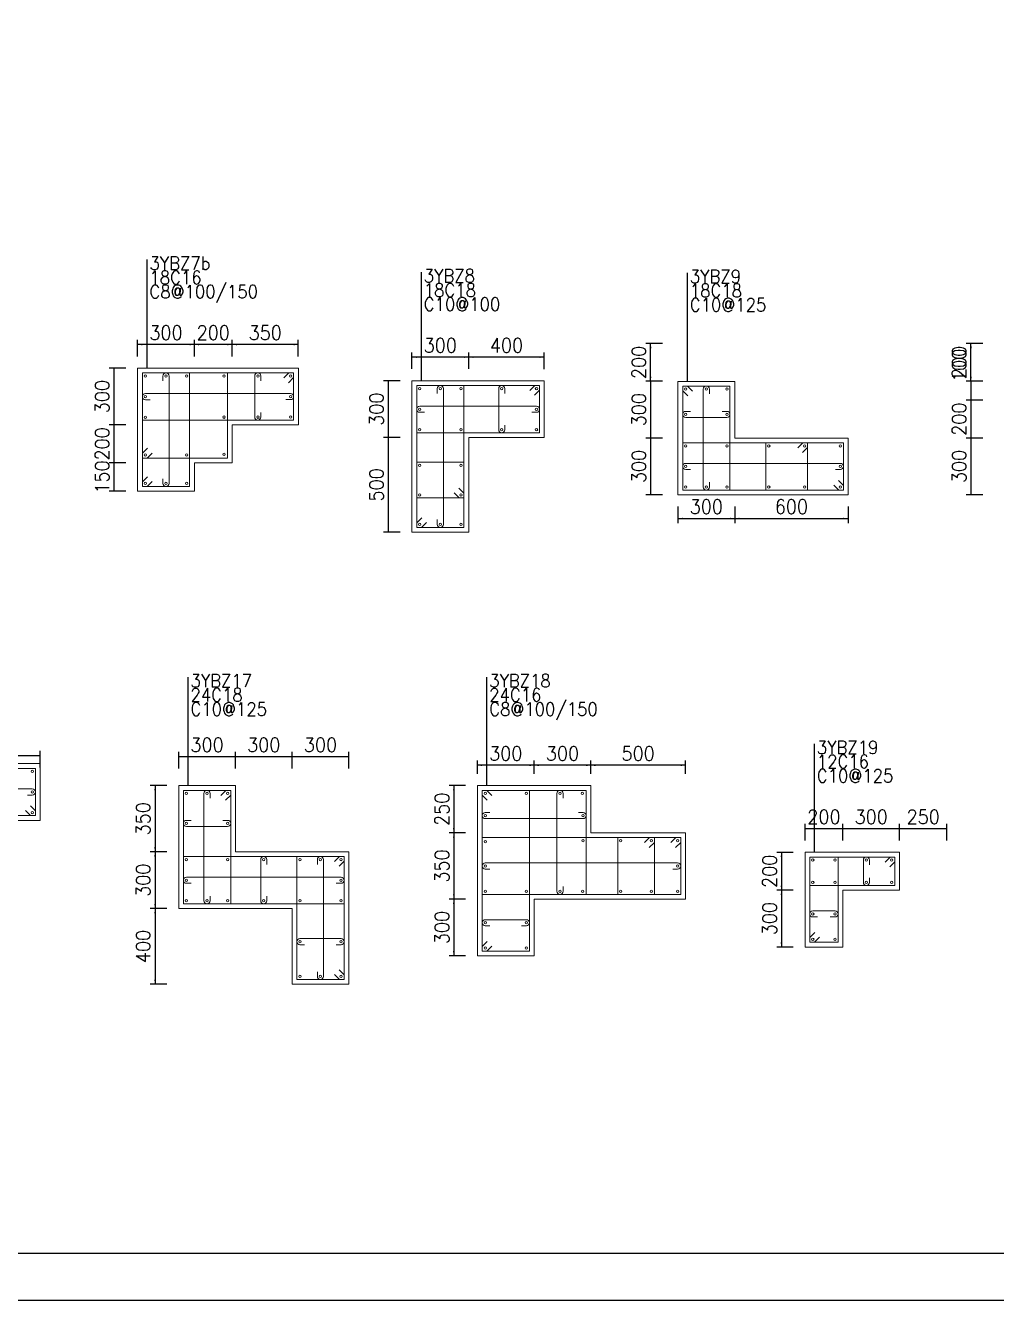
# Model space of a CAD drawing. Extents: x 292423 to 377252, y 106557 to 361882.
# Drawn here: x 335798 to 356341, y 237174 to 264133 of the extents above; entities that cross this region are included whole.
import ezdxf
from ezdxf.enums import TextEntityAlignment as Align

# ---------------------------------------------------------------- set-up
doc = ezdxf.new("R2010")
doc.units = 0
doc.header["$LTSCALE"] = 1000
for name, color, linetype in [('1508', 2, 'Continuous'), ('tk', 7, 'Continuous'), ('Y阴影', 254, 'Continuous')]:
    doc.layers.add(name, color=color, linetype=linetype)
for name, color, linetype, lineweight in [('REIN', 6, 'Continuous', 18), ('Z-柱大样外框', 7, 'ByLayer', 18), ('Z-详图标注', 3, 'Continuous', 18)]:
    doc.layers.add(name, color=color, linetype=linetype, lineweight=lineweight)
doc.styles.get("Standard").update_dxf_attribs({"font": 'standard'})
doc.dimstyles.get("Standard").update_dxf_attribs({"dimtxt": 300, "dimasz": 100, "dimexe": 100, "dimexo": 250, "dimgap": 100, "dimtad": 0, "dimtoh": 1, "dimdec": 0, "dimlfac": 0.25, "dimdsep": 46, "dimcen": 0.09, "dimclrt": 7, "dimadec": 0, "dimazin": 0, "dimtfac": 1, "dimtdec": 4, "dimtofl": 0, "dimtmove": 0, "dimatfit": 3, "dimfxl": 1, "dimtolj": 1, "dimtzin": 0, "dimarcsym": 0})

# ---------------------------------------------------------------- blocks, each defined once
blk = doc.blocks.new('*D84')
at = {"layer": 'Z-详图标注', "color": 0, "linetype": 'ByBlock', "lineweight": -2}
for p, q in [((345174, 256870), (345174, 257220)), ((346774, 256869), (346774, 257219)), ((346774, 257119), (345174, 257120))]:
    blk.add_line(p, q, dxfattribs=at)
for points in [[(345174, 257120), (345274, 257136), (345274, 257103)], [(346774, 257119), (346674, 257103), (346674, 257136)]]:
    blk.add_solid(points, dxfattribs=at)
at = {"layer": 'Z-详图标注', "color": 7, "linetype": 'Continuous', "lineweight": -2, "insert": (345974, 257369), "char_height": 300, "width": 576.67, "attachment_point": 5, "rotation": 359.9846}
blk.add_mtext('400', dxfattribs=at)
blk = doc.blocks.new('*D583')
at = {"layer": 'Z-详图标注', "color": 0, "linetype": 'ByBlock', "lineweight": -2}
for p, q in [((343974, 256870), (343974, 257220)), ((345174, 256870), (345174, 257220)), ((345174, 257120), (343974, 257120))]:
    blk.add_line(p, q, dxfattribs=at)
for points in [[(343974, 257120), (344074, 257137), (344074, 257103)], [(345174, 257120), (345074, 257103), (345074, 257136)]]:
    blk.add_solid(points, dxfattribs=at)
at = {"layer": 'Z-详图标注', "color": 7, "linetype": 'Continuous', "lineweight": -2, "insert": (344574, 257370), "char_height": 300, "width": 566.67, "attachment_point": 5, "rotation": 359.9846}
blk.add_mtext('300', dxfattribs=at)
blk = doc.blocks.new('*D191')
at = {"layer": 'Z-详图标注', "color": 0, "linetype": 'ByBlock', "lineweight": -2}
for p, q in [((343724, 256620), (343374, 256620)), ((343474, 256620), (343474, 255420)), ((343724, 255420), (343374, 255420))]:
    blk.add_line(p, q, dxfattribs=at)
for points in [[(343474, 256620), (343490, 256520), (343457, 256520)], [(343474, 255420), (343457, 255520), (343490, 255520)]]:
    blk.add_solid(points, dxfattribs=at)
at = {"layer": 'Z-详图标注', "color": 7, "linetype": 'Continuous', "lineweight": -2, "insert": (343224, 256020), "char_height": 300, "width": 566.67, "attachment_point": 5, "rotation": 90}
blk.add_mtext('300', dxfattribs=at)
blk = doc.blocks.new('*D683')
at = {"layer": 'Z-详图标注', "color": 0, "linetype": 'ByBlock', "lineweight": -2}
for p, q in [((343724, 255420), (343374, 255420)), ((343474, 255420), (343474, 253420)), ((343724, 253420), (343374, 253420))]:
    blk.add_line(p, q, dxfattribs=at)
for points in [[(343474, 255420), (343490, 255320), (343457, 255320)], [(343474, 253420), (343457, 253520), (343490, 253520)]]:
    blk.add_solid(points, dxfattribs=at)
at = {"layer": 'Z-详图标注', "color": 7, "linetype": 'Continuous', "lineweight": -2, "insert": (343224, 254420), "char_height": 300, "width": 566.67, "attachment_point": 5, "rotation": 90}
blk.add_mtext('500', dxfattribs=at)
blk = doc.blocks.new('*D736')
at = {"layer": 'Z-详图标注', "color": 0, "linetype": 'ByBlock', "lineweight": -2}
for p, q in [((349273, 256609), (348923, 256609)), ((349023, 256609), (349023, 255409)), ((349273, 255409), (348923, 255409))]:
    blk.add_line(p, q, dxfattribs=at)
for points in [[(349023, 256609), (349040, 256509), (349007, 256509)], [(349023, 255409), (349007, 255509), (349040, 255509)]]:
    blk.add_solid(points, dxfattribs=at)
at = {"layer": 'Z-详图标注', "color": 7, "linetype": 'Continuous', "lineweight": -2, "insert": (348773, 256009), "char_height": 300, "width": 566.67, "attachment_point": 5, "rotation": 90}
blk.add_mtext('300', dxfattribs=at)
blk = doc.blocks.new('*D350')
at = {"layer": 'Z-详图标注', "color": 0, "linetype": 'ByBlock', "lineweight": -2}
for p, q in [((349273, 255409), (348923, 255409)), ((349023, 255409), (349023, 254209)), ((349273, 254209), (348923, 254209))]:
    blk.add_line(p, q, dxfattribs=at)
for points in [[(349023, 255409), (349040, 255309), (349007, 255309)], [(349023, 254209), (349007, 254309), (349040, 254309)]]:
    blk.add_solid(points, dxfattribs=at)
at = {"layer": 'Z-详图标注', "color": 7, "linetype": 'Continuous', "lineweight": -2, "insert": (348773, 254809), "char_height": 300, "width": 566.67, "attachment_point": 5, "rotation": 90}
blk.add_mtext('300', dxfattribs=at)
blk = doc.blocks.new('*D833')
at = {"layer": 'Z-详图标注', "color": 0, "linetype": 'ByBlock', "lineweight": -2}
for p, q in [((349602, 253959), (349602, 253609)), ((350802, 253959), (350802, 253609)), ((349602, 253709), (350802, 253709))]:
    blk.add_line(p, q, dxfattribs=at)
for points in [[(349602, 253709), (349702, 253725), (349702, 253692)], [(350802, 253709), (350702, 253692), (350702, 253725)]]:
    blk.add_solid(points, dxfattribs=at)
at = {"layer": 'Z-详图标注', "color": 7, "linetype": 'Continuous', "lineweight": -2, "insert": (350202, 253959), "char_height": 300, "width": 566.67, "attachment_point": 5, "rotation": 0.0006}
blk.add_mtext('300', dxfattribs=at)
blk = doc.blocks.new('*D445')
at = {"layer": 'Z-详图标注', "color": 0, "linetype": 'ByBlock', "lineweight": -2}
for p, q in [((350802, 253959), (350802, 253609)), ((353202, 253959), (353202, 253609)), ((350802, 253709), (353202, 253709))]:
    blk.add_line(p, q, dxfattribs=at)
for points in [[(350802, 253709), (350902, 253725), (350902, 253692)], [(353202, 253709), (353102, 253692), (353102, 253725)]]:
    blk.add_solid(points, dxfattribs=at)
at = {"layer": 'Z-详图标注', "color": 7, "linetype": 'Continuous', "lineweight": -2, "insert": (352002, 253959), "char_height": 300, "width": 556.67, "attachment_point": 5, "rotation": 0.0006}
blk.add_mtext('600', dxfattribs=at)
blk = doc.blocks.new('*D510')
at = {"layer": 'Z-详图标注', "color": 0, "linetype": 'ByBlock', "lineweight": -2}
for p, q in [((349273, 257409), (348923, 257409)), ((349023, 256609), (349023, 257409)), ((349273, 256609), (348923, 256609))]:
    blk.add_line(p, q, dxfattribs=at)
for points in [[(349023, 257409), (349040, 257309), (349007, 257309)], [(349023, 256609), (349007, 256709), (349040, 256709)]]:
    blk.add_solid(points, dxfattribs=at)
at = {"layer": 'Z-详图标注', "color": 7, "linetype": 'Continuous', "lineweight": -2, "insert": (348773, 257009), "char_height": 300, "width": 566.67, "attachment_point": 5, "rotation": 90}
blk.add_mtext('200', dxfattribs=at)
blk = doc.blocks.new('*D449')
at = {"layer": 'Z-详图标注', "color": 0, "linetype": 'ByBlock', "lineweight": -2}
for p, q in [((334107, 248443), (334107, 248793)), ((336107, 248693), (334107, 248693)), ((336107, 248443), (336107, 248793))]:
    blk.add_line(p, q, dxfattribs=at)
for points in [[(334107, 248693), (334207, 248710), (334207, 248676)], [(336107, 248693), (336007, 248676), (336007, 248710)]]:
    blk.add_solid(points, dxfattribs=at)
at = {"layer": 'Z-详图标注', "color": 7, "linetype": 'Continuous', "lineweight": -2, "insert": (335107, 248943), "char_height": 300, "width": 566.67, "attachment_point": 5, "rotation": 0.0003}
blk.add_mtext('500', dxfattribs=at)
blk = doc.blocks.new('*D381')
at = {"layer": 'Z-详图标注', "color": 0, "linetype": 'ByBlock', "lineweight": -2}
for p, q in [((339039, 248423), (339039, 248773)), ((339039, 248673), (340239, 248673)), ((340239, 248423), (340239, 248773))]:
    blk.add_line(p, q, dxfattribs=at)
for points in [[(339039, 248673), (339139, 248689), (339139, 248656)], [(340239, 248673), (340139, 248656), (340139, 248689)]]:
    blk.add_solid(points, dxfattribs=at)
at = {"layer": 'Z-详图标注', "color": 7, "linetype": 'Continuous', "lineweight": -2, "insert": (339639, 248923), "char_height": 300, "width": 566.67, "attachment_point": 5}
blk.add_mtext('300', dxfattribs=at)
blk = doc.blocks.new('*D872')
at = {"layer": 'Z-详图标注', "color": 0, "linetype": 'ByBlock', "lineweight": -2}
for p, q in [((340239, 248423), (340239, 248773)), ((340239, 248673), (341439, 248673)), ((341439, 248423), (341439, 248773))]:
    blk.add_line(p, q, dxfattribs=at)
for points in [[(340239, 248673), (340339, 248689), (340339, 248656)], [(341439, 248673), (341339, 248656), (341339, 248689)]]:
    blk.add_solid(points, dxfattribs=at)
at = {"layer": 'Z-详图标注', "color": 7, "linetype": 'Continuous', "lineweight": -2, "insert": (340839, 248923), "char_height": 300, "width": 566.67, "attachment_point": 5}
blk.add_mtext('300', dxfattribs=at)
blk = doc.blocks.new('*D481')
at = {"layer": 'Z-详图标注', "color": 0, "linetype": 'ByBlock', "lineweight": -2}
for p, q in [((341439, 248423), (341439, 248773)), ((341439, 248673), (342639, 248673)), ((342639, 248423), (342639, 248773))]:
    blk.add_line(p, q, dxfattribs=at)
for points in [[(341439, 248673), (341539, 248689), (341539, 248656)], [(342639, 248673), (342539, 248656), (342539, 248689)]]:
    blk.add_solid(points, dxfattribs=at)
at = {"layer": 'Z-详图标注', "color": 7, "linetype": 'Continuous', "lineweight": -2, "insert": (342039, 248923), "char_height": 300, "width": 566.67, "attachment_point": 5}
blk.add_mtext('300', dxfattribs=at)
blk = doc.blocks.new('*D101')
at = {"layer": 'Z-详图标注', "color": 0, "linetype": 'ByBlock', "lineweight": -2}
for p, q in [((338789, 248060), (338439, 248060)), ((338539, 248060), (338539, 246660)), ((338789, 246660), (338439, 246660))]:
    blk.add_line(p, q, dxfattribs=at)
for points in [[(338539, 248060), (338555, 247960), (338522, 247960)], [(338539, 246660), (338522, 246760), (338555, 246760)]]:
    blk.add_solid(points, dxfattribs=at)
at = {"layer": 'Z-详图标注', "color": 7, "linetype": 'Continuous', "lineweight": -2, "insert": (338289, 247360), "char_height": 300, "width": 566.67, "attachment_point": 5, "rotation": 90}
blk.add_mtext('350', dxfattribs=at)
blk = doc.blocks.new('*D244')
at = {"layer": 'Z-详图标注', "color": 0, "linetype": 'ByBlock', "lineweight": -2}
for p, q in [((338789, 246660), (338439, 246660)), ((338539, 246660), (338539, 245460)), ((338789, 245460), (338439, 245460))]:
    blk.add_line(p, q, dxfattribs=at)
for points in [[(338539, 246660), (338555, 246560), (338522, 246560)], [(338539, 245460), (338522, 245560), (338555, 245560)]]:
    blk.add_solid(points, dxfattribs=at)
at = {"layer": 'Z-详图标注', "color": 7, "linetype": 'Continuous', "lineweight": -2, "insert": (338289, 246060), "char_height": 300, "width": 566.67, "attachment_point": 5, "rotation": 90}
blk.add_mtext('300', dxfattribs=at)
blk = doc.blocks.new('*D741')
at = {"layer": 'Z-详图标注', "color": 0, "linetype": 'ByBlock', "lineweight": -2}
for p, q in [((338789, 245460), (338439, 245460)), ((338539, 245460), (338539, 243860)), ((338789, 243860), (338439, 243860))]:
    blk.add_line(p, q, dxfattribs=at)
for points in [[(338539, 245460), (338555, 245360), (338522, 245360)], [(338539, 243860), (338522, 243960), (338555, 243960)]]:
    blk.add_solid(points, dxfattribs=at)
at = {"layer": 'Z-详图标注', "color": 7, "linetype": 'Continuous', "lineweight": -2, "insert": (338289, 244660), "char_height": 300, "width": 576.67, "attachment_point": 5, "rotation": 90}
blk.add_mtext('400', dxfattribs=at)
blk = doc.blocks.new('*D354')
at = {"layer": 'Z-详图标注', "color": 0, "linetype": 'ByBlock', "lineweight": -2}
for p, q in [((347759, 248311), (347759, 248590)), ((349759, 248311), (349759, 248590)), ((349759, 248490), (347759, 248490))]:
    blk.add_line(p, q, dxfattribs=at)
for points in [[(347759, 248490), (347859, 248507), (347859, 248474)], [(349759, 248490), (349659, 248474), (349659, 248507)]]:
    blk.add_solid(points, dxfattribs=at)
at = {"layer": 'Z-详图标注', "color": 7, "linetype": 'Continuous', "lineweight": -2, "insert": (348759, 248740), "char_height": 300, "width": 566.67, "attachment_point": 5, "rotation": 0.0004}
blk.add_mtext('500', dxfattribs=at)
blk = doc.blocks.new('*D838')
at = {"layer": 'Z-详图标注', "color": 0, "linetype": 'ByBlock', "lineweight": -2}
for p, q in [((345359, 248311), (345359, 248590)), ((346559, 248311), (346559, 248590)), ((346559, 248490), (345359, 248490))]:
    blk.add_line(p, q, dxfattribs=at)
for points in [[(345359, 248490), (345459, 248507), (345459, 248474)], [(346559, 248490), (346459, 248474), (346459, 248507)]]:
    blk.add_solid(points, dxfattribs=at)
at = {"layer": 'Z-详图标注', "color": 7, "linetype": 'Continuous', "lineweight": -2, "insert": (345959, 248740), "char_height": 300, "width": 566.67, "attachment_point": 5, "rotation": 0.0004}
blk.add_mtext('300', dxfattribs=at)
blk = doc.blocks.new('*D19')
at = {"layer": 'Z-详图标注', "color": 0, "linetype": 'ByBlock', "lineweight": -2}
for p, q in [((345109, 248061), (344759, 248061)), ((344859, 248061), (344859, 247061)), ((345109, 247061), (344759, 247061))]:
    blk.add_line(p, q, dxfattribs=at)
for points in [[(344859, 248061), (344876, 247961), (344842, 247961)], [(344859, 247061), (344842, 247161), (344876, 247161)]]:
    blk.add_solid(points, dxfattribs=at)
at = {"layer": 'Z-详图标注', "color": 7, "linetype": 'Continuous', "lineweight": -2, "insert": (344609, 247561), "char_height": 300, "width": 566.67, "attachment_point": 5, "rotation": 90}
blk.add_mtext('250', dxfattribs=at)
blk = doc.blocks.new('*D507')
at = {"layer": 'Z-详图标注', "color": 0, "linetype": 'ByBlock', "lineweight": -2}
for p, q in [((345109, 245661), (344759, 245661)), ((344859, 245661), (344859, 244461)), ((345109, 244461), (344759, 244461))]:
    blk.add_line(p, q, dxfattribs=at)
for points in [[(344859, 245661), (344876, 245561), (344842, 245561)], [(344859, 244461), (344842, 244561), (344876, 244561)]]:
    blk.add_solid(points, dxfattribs=at)
at = {"layer": 'Z-详图标注', "color": 7, "linetype": 'Continuous', "lineweight": -2, "insert": (344609, 245061), "char_height": 300, "width": 566.67, "attachment_point": 5, "rotation": 90}
blk.add_mtext('300', dxfattribs=at)
blk = doc.blocks.new('*D126')
at = {"layer": 'Z-详图标注', "color": 0, "linetype": 'ByBlock', "lineweight": -2}
for p, q in [((353090, 246900), (353090, 247250)), ((354290, 246900), (354290, 247250)), ((354290, 247150), (353090, 247150))]:
    blk.add_line(p, q, dxfattribs=at)
for points in [[(353090, 247150), (353190, 247167), (353190, 247134)], [(354290, 247150), (354190, 247134), (354190, 247167)]]:
    blk.add_solid(points, dxfattribs=at)
at = {"layer": 'Z-详图标注', "color": 7, "linetype": 'Continuous', "lineweight": -2, "insert": (353690, 247400), "char_height": 300, "width": 566.67, "attachment_point": 5, "rotation": 0.0013}
blk.add_mtext('300', dxfattribs=at)
blk = doc.blocks.new('*D606')
at = {"layer": 'Z-详图标注', "color": 0, "linetype": 'ByBlock', "lineweight": -2}
for p, q in [((352290, 246900), (352290, 247250)), ((353090, 246900), (353090, 247250)), ((353090, 247150), (352290, 247150))]:
    blk.add_line(p, q, dxfattribs=at)
for points in [[(352290, 247150), (352390, 247167), (352390, 247134)], [(353090, 247150), (352990, 247134), (352990, 247167)]]:
    blk.add_solid(points, dxfattribs=at)
at = {"layer": 'Z-详图标注', "color": 7, "linetype": 'Continuous', "lineweight": -2, "insert": (352690, 247400), "char_height": 300, "width": 566.67, "attachment_point": 5, "rotation": 0.0013}
blk.add_mtext('200', dxfattribs=at)
blk = doc.blocks.new('*D668')
at = {"layer": 'Z-详图标注', "color": 0, "linetype": 'ByBlock', "lineweight": -2}
for p, q in [((352040, 246650), (351690, 246650)), ((351790, 246650), (351790, 245848)), ((352040, 245848), (351690, 245848))]:
    blk.add_line(p, q, dxfattribs=at)
for points in [[(351790, 246650), (351807, 246550), (351773, 246550)], [(351790, 245848), (351773, 245948), (351807, 245948)]]:
    blk.add_solid(points, dxfattribs=at)
at = {"layer": 'Z-详图标注', "color": 7, "linetype": 'Continuous', "lineweight": -2, "insert": (351540, 246249), "char_height": 300, "width": 566.67, "attachment_point": 5, "rotation": 90}
blk.add_mtext('200', dxfattribs=at)
blk = doc.blocks.new('*D276')
at = {"layer": 'Z-详图标注', "color": 0, "linetype": 'ByBlock', "lineweight": -2}
for p, q in [((352040, 245848), (351690, 245848)), ((351790, 245848), (351790, 244648)), ((352040, 244648), (351690, 244648))]:
    blk.add_line(p, q, dxfattribs=at)
for points in [[(351790, 245848), (351807, 245748), (351773, 245748)], [(351790, 244648), (351773, 244748), (351807, 244748)]]:
    blk.add_solid(points, dxfattribs=at)
at = {"layer": 'Z-详图标注', "color": 7, "linetype": 'Continuous', "lineweight": -2, "insert": (351540, 245248), "char_height": 300, "width": 566.67, "attachment_point": 5, "rotation": 90}
blk.add_mtext('300', dxfattribs=at)
blk = doc.blocks.new('*D766')
at = {"layer": 'Z-详图标注', "color": 0, "linetype": 'ByBlock', "lineweight": -2}
for p, q in [((354290, 246900), (354290, 247250)), ((355290, 246900), (355290, 247250)), ((355290, 247150), (354290, 247150))]:
    blk.add_line(p, q, dxfattribs=at)
for points in [[(354290, 247150), (354390, 247167), (354390, 247134)], [(355290, 247150), (355190, 247134), (355190, 247167)]]:
    blk.add_solid(points, dxfattribs=at)
at = {"layer": 'Z-详图标注', "color": 7, "linetype": 'Continuous', "lineweight": -2, "insert": (354790, 247400), "char_height": 300, "width": 566.67, "attachment_point": 5, "rotation": 0.0013}
blk.add_mtext('250', dxfattribs=at)
blk = doc.blocks.new('*D379')
at = {"layer": 'Z-详图标注', "color": 0, "linetype": 'ByBlock', "lineweight": -2}
for p, q in [((340170, 257137), (340170, 257487)), ((341570, 257137), (341570, 257487)), ((341570, 257387), (340170, 257387))]:
    blk.add_line(p, q, dxfattribs=at)
for points in [[(340170, 257387), (340270, 257403), (340270, 257370)], [(341570, 257387), (341470, 257370), (341470, 257403)]]:
    blk.add_solid(points, dxfattribs=at)
at = {"layer": 'Z-详图标注', "color": 7, "linetype": 'Continuous', "lineweight": -2, "insert": (340870, 257637), "char_height": 300, "width": 566.67, "attachment_point": 5}
blk.add_mtext('350', dxfattribs=at)
blk = doc.blocks.new('*D433')
at = {"layer": 'Z-详图标注', "color": 0, "linetype": 'ByBlock', "lineweight": -2}
for p, q in [((338170, 257137), (338170, 257487)), ((339370, 257137), (339370, 257487)), ((339370, 257387), (338170, 257387))]:
    blk.add_line(p, q, dxfattribs=at)
for points in [[(338170, 257387), (338270, 257403), (338270, 257370)], [(339370, 257387), (339270, 257370), (339270, 257403)]]:
    blk.add_solid(points, dxfattribs=at)
at = {"layer": 'Z-详图标注', "color": 7, "linetype": 'Continuous', "lineweight": -2, "insert": (338770, 257637), "char_height": 300, "width": 566.67, "attachment_point": 5}
blk.add_mtext('300', dxfattribs=at)
blk = doc.blocks.new('*D51')
at = {"layer": 'Z-详图标注', "color": 0, "linetype": 'ByBlock', "lineweight": -2}
for p, q in [((337920, 256887), (337570, 256887)), ((337670, 256887), (337670, 255686)), ((337920, 255686), (337570, 255686))]:
    blk.add_line(p, q, dxfattribs=at)
for points in [[(337670, 256887), (337687, 256787), (337654, 256787)], [(337670, 255686), (337654, 255786), (337687, 255786)]]:
    blk.add_solid(points, dxfattribs=at)
at = {"layer": 'Z-详图标注', "color": 7, "linetype": 'Continuous', "lineweight": -2, "insert": (337420, 256286), "char_height": 300, "width": 566.67, "attachment_point": 5, "rotation": 90}
blk.add_mtext('300', dxfattribs=at)
blk = doc.blocks.new('*D534')
at = {"layer": 'Z-详图标注', "color": 0, "linetype": 'ByBlock', "lineweight": -2}
for p, q in [((337920, 255686), (337570, 255686)), ((337670, 255686), (337670, 254887)), ((337920, 254887), (337570, 254887))]:
    blk.add_line(p, q, dxfattribs=at)
for points in [[(337670, 255686), (337687, 255586), (337654, 255586)], [(337670, 254887), (337654, 254987), (337687, 254987)]]:
    blk.add_solid(points, dxfattribs=at)
at = {"layer": 'Z-详图标注', "color": 7, "linetype": 'Continuous', "lineweight": -2, "insert": (337420, 255286), "char_height": 300, "width": 566.67, "attachment_point": 5, "rotation": 90}
blk.add_mtext('200', dxfattribs=at)
blk = doc.blocks.new('*D157')
at = {"layer": 'Z-详图标注', "color": 0, "linetype": 'ByBlock', "lineweight": -2}
for p, q in [((356051, 256609), (355701, 256609)), ((355801, 256609), (355801, 256209)), ((356051, 256209), (355701, 256209))]:
    blk.add_line(p, q, dxfattribs=at)
for points in [[(355801, 256609), (355818, 256509), (355785, 256509)], [(355801, 256209), (355785, 256309), (355818, 256309)]]:
    blk.add_solid(points, dxfattribs=at)
at = {"layer": 'Z-详图标注', "color": 7, "linetype": 'Continuous', "lineweight": -2, "insert": (355551, 256947), "char_height": 300, "width": 476.67, "attachment_point": 5, "rotation": 90}
blk.add_mtext('100', dxfattribs=at)
blk = doc.blocks.new('*D206')
at = {"layer": 'Z-详图标注', "color": 0, "linetype": 'ByBlock', "lineweight": -2}
for p, q in [((356051, 255409), (355701, 255409)), ((355801, 255409), (355801, 254209)), ((356051, 254209), (355701, 254209))]:
    blk.add_line(p, q, dxfattribs=at)
for points in [[(355801, 255409), (355818, 255309), (355785, 255309)], [(355801, 254209), (355785, 254309), (355818, 254309)]]:
    blk.add_solid(points, dxfattribs=at)
at = {"layer": 'Z-详图标注', "color": 7, "linetype": 'Continuous', "lineweight": -2, "insert": (355551, 254809), "char_height": 300, "width": 566.67, "attachment_point": 5, "rotation": 90}
blk.add_mtext('300', dxfattribs=at)
blk = doc.blocks.new('*D451')
at = {"layer": 'Z-详图标注', "color": 0, "linetype": 'ByBlock', "lineweight": -2}
for p, q in [((356051, 257409), (355701, 257409)), ((355801, 256609), (355801, 257409)), ((356051, 256609), (355701, 256609))]:
    blk.add_line(p, q, dxfattribs=at)
for points in [[(355801, 257409), (355818, 257309), (355785, 257309)], [(355801, 256609), (355785, 256709), (355818, 256709)]]:
    blk.add_solid(points, dxfattribs=at)
at = {"layer": 'Z-详图标注', "color": 7, "linetype": 'Continuous', "lineweight": -2, "insert": (355551, 257009), "char_height": 300, "width": 566.67, "attachment_point": 5, "rotation": 90}
blk.add_mtext('200', dxfattribs=at)
blk = doc.blocks.new('*D57')
at = {"layer": 'Z-详图标注', "color": 0, "linetype": 'ByBlock', "lineweight": -2}
for p, q in [((346559, 248311), (346559, 248590)), ((347759, 248311), (347759, 248590)), ((347759, 248490), (346559, 248490))]:
    blk.add_line(p, q, dxfattribs=at)
for points in [[(346559, 248490), (346659, 248507), (346659, 248474)], [(347759, 248490), (347659, 248474), (347659, 248507)]]:
    blk.add_solid(points, dxfattribs=at)
at = {"layer": 'Z-详图标注', "color": 7, "linetype": 'Continuous', "lineweight": -2, "insert": (347159, 248740), "char_height": 300, "width": 566.67, "attachment_point": 5, "rotation": 0.0004}
blk.add_mtext('300', dxfattribs=at)
blk = doc.blocks.new('*D117')
at = {"layer": 'Z-详图标注', "color": 0, "linetype": 'ByBlock', "lineweight": -2}
for p, q in [((345109, 247061), (344759, 247061)), ((344859, 247061), (344859, 245661)), ((345109, 245661), (344759, 245661))]:
    blk.add_line(p, q, dxfattribs=at)
for points in [[(344859, 247061), (344876, 246961), (344842, 246961)], [(344859, 245661), (344842, 245761), (344876, 245761)]]:
    blk.add_solid(points, dxfattribs=at)
at = {"layer": 'Z-详图标注', "color": 7, "linetype": 'Continuous', "lineweight": -2, "insert": (344609, 246361), "char_height": 300, "width": 566.67, "attachment_point": 5, "rotation": 90}
blk.add_mtext('350', dxfattribs=at)
blk = doc.blocks.new('A1tk')
at = {"layer": 'tk', "color": 5}
blk.add_lwpolyline([(0, 0), (0, 59400), (84100, 59400), (84100, 0)], close=True, dxfattribs=at)
at = {"layer": 'tk'}
blk.add_lwpolyline([(2500, 1000), (83100, 1000), (83100, 58400), (2500, 58400)], close=True, dxfattribs=at)
blk = doc.blocks.new('*D60')
at = {"layer": 'Z-详图标注', "color": 0, "linetype": 'ByBlock', "lineweight": -2}
for p, q in [((339370, 257137), (339370, 257487)), ((340170, 257137), (340170, 257487)), ((340170, 257387), (339370, 257387))]:
    blk.add_line(p, q, dxfattribs=at)
for points in [[(339370, 257387), (339470, 257403), (339470, 257370)], [(340170, 257387), (340070, 257370), (340070, 257403)]]:
    blk.add_solid(points, dxfattribs=at)
at = {"layer": 'Z-详图标注', "color": 7, "linetype": 'Continuous', "lineweight": -2, "insert": (339770, 257637), "char_height": 300, "width": 566.67, "attachment_point": 5}
blk.add_mtext('200', dxfattribs=at)
blk = doc.blocks.new('*D549')
at = {"layer": 'Z-详图标注', "color": 0, "linetype": 'ByBlock', "lineweight": -2}
for p, q in [((337920, 254887), (337570, 254887)), ((337670, 254887), (337670, 254286)), ((337920, 254286), (337570, 254286))]:
    blk.add_line(p, q, dxfattribs=at)
for points in [[(337670, 254887), (337687, 254787), (337654, 254787)], [(337670, 254286), (337654, 254386), (337687, 254386)]]:
    blk.add_solid(points, dxfattribs=at)
at = {"layer": 'Z-详图标注', "color": 7, "linetype": 'Continuous', "lineweight": -2, "insert": (337420, 254586), "char_height": 300, "width": 476.67, "attachment_point": 5, "rotation": 90}
blk.add_mtext('150', dxfattribs=at)
blk = doc.blocks.new('*D218')
at = {"layer": 'Z-详图标注', "color": 0, "linetype": 'ByBlock', "lineweight": -2}
for p, q in [((356051, 256209), (355701, 256209)), ((355801, 256209), (355801, 255409)), ((356051, 255409), (355701, 255409))]:
    blk.add_line(p, q, dxfattribs=at)
for points in [[(355801, 256209), (355818, 256109), (355785, 256109)], [(355801, 255409), (355785, 255509), (355818, 255509)]]:
    blk.add_solid(points, dxfattribs=at)
at = {"layer": 'Z-详图标注', "color": 7, "linetype": 'Continuous', "lineweight": -2, "insert": (355551, 255809), "char_height": 300, "width": 566.67, "attachment_point": 5, "rotation": 90}
blk.add_mtext('200', dxfattribs=at)

msp = doc.modelspace()

# ---------------------------------------------------------------- linework, layer by layer
at = {"layer": 'REIN', "color": 6}
for points in [[(338476.3, 254491.7), (338370.2, 254385.6), (338270.2, 254385.6), (338270.2, 256786.6), (339270.2, 256786.6), (339270.2, 254385.6), (338270.2, 254385.6), (338270.2, 254485.6), (338376.3, 254591.7)], [(341264.2, 256680.6), (341370.2, 256786.6), (341470.2, 256786.6), (341470.3, 255786.6), (338270.2, 255785.6), (338270.2, 256786.6), (341470.2, 256786.6), (341470.2, 256686.6), (341364.2, 256580.6)], [(338476.3, 255092.7), (338370.2, 254986.6), (338270.2, 254986.6), (338270.2, 256786.6), (340070.2, 256786.6), (340070.2, 254986.6), (338270.2, 254986.6), (338270.2, 255086.6), (338376.3, 255192.7)], [(344279.8, 253625.9), (344173.8, 253519.9), (344073.8, 253519.9), (344073.8, 256519.9), (345073.8, 256519.7), (345073.8, 253519.9), (344073.8, 253519.9), (344073.8, 253619.9), (344179.8, 253725.9)], [(346467.8, 256413.2), (346573.9, 256519.3), (346673.9, 256519.2), (346673.7, 255519.3), (344073.8, 255520.1), (344073.8, 256519.9), (346673.9, 256519.2), (346673.8, 256419.2), (346567.8, 256313.2)], [(349808.3, 256302.7), (349702.2, 256408.8), (349702.2, 256508.8), (350702.2, 256508.8), (350702.2, 254308.8), (349702.2, 254308.8), (349702.2, 256508.8), (349802.2, 256508.8), (349908.3, 256402.7)], [(352996.1, 254514.9), (353102.2, 254408.8), (353102.2, 254308.8), (349702.2, 254308.8), (349702.2, 255308.8), (353102.2, 255308.8), (353102.2, 254308.8), (353002.2, 254308.8), (352896.1, 254414.9)], [(352139.5, 255202.8), (352245.5, 255308.8), (352345.5, 255308.8), (352345.5, 254308.8), (351458.9, 254308.8), (351458.9, 255308.8), (352345.5, 255308.8), (352345.5, 255208.8), (352239.5, 255102.8)], [(344967.7, 254349.2), (345073.8, 254243.2), (345073.8, 254143.2), (344073.8, 254143.3), (344073.8, 254896.7), (345073.8, 254896.5), (345073.8, 254143.2), (344973.8, 254143.2), (344867.7, 254249.3)], [(335900.9, 247632.2), (336006.9, 247526.1), (336006.9, 247426.1), (333006.9, 247426.1), (333006.9, 248426.1), (336006.9, 248426.1), (336006.9, 247426.1), (335906.9, 247426.1), (335800.9, 247532.2)], [(339932.7, 247854.4), (340038.7, 247960.4), (340138.7, 247960.4), (340138.7, 245560.4), (339138.7, 245560.4), (339138.7, 247960.4), (340138.7, 247960.4), (340138.7, 247860.4), (340032.7, 247754.4)], [(345665, 244666.7), (345558.9, 244560.6), (345458.9, 244560.6), (345458.9, 247960.6), (346458.9, 247960.7), (346458.9, 244560.6), (345458.9, 244560.6), (345458.9, 244660.6), (345565, 244766.7)], [(345565, 247754.6), (345458.9, 247860.7), (345458.9, 247960.7), (347658.9, 247960.7), (347658.9, 245760.7), (345458.9, 245760.7), (345458.9, 247960.7), (345558.9, 247960.7), (345665, 247854.6)], [(349452.8, 246854.6), (349558.9, 246960.7), (349658.9, 246960.7), (349658.9, 245760.7), (345458.9, 245760.6), (345458.9, 246960.6), (349658.9, 246960.7), (349658.9, 246860.7), (349552.8, 246754.6)], [(348895.9, 246854.6), (349002, 246960.7), (349102, 246960.7), (349102, 245760.7), (348326.7, 245760.7), (348326.7, 246960.7), (349102, 246960.7), (349102, 246860.7), (348995.9, 246754.6)], [(342332.5, 246454.4), (342438.6, 246560.4), (342538.6, 246560.4), (342538.6, 245560.4), (339138.7, 245560.4), (339138.7, 246560.4), (342538.6, 246560.4), (342538.6, 246460.4), (342432.5, 246354.4)], [(342432.5, 244166.5), (342538.6, 244060.4), (342538.6, 243960.4), (341538.6, 243960.4), (341538.6, 246560.4), (342538.6, 246560.4), (342538.6, 243960.4), (342438.6, 243960.4), (342332.5, 244066.5)], [(353983.8, 246444.3), (354089.8, 246550.4), (354189.8, 246550.4), (354189.8, 245948.2), (352389.9, 245948.3), (352389.9, 246550.3), (354189.8, 246550.4), (354189.8, 246450.4), (354083.8, 246344.3)], [(352595.9, 244854.3), (352489.9, 244748.3), (352389.9, 244748.3), (352389.9, 246550.3), (352989.9, 246550.3), (352989.9, 244748.3), (352389.9, 244748.3), (352389.9, 244848.3), (352495.9, 244954.3)]]:
    msp.add_lwpolyline(points, dxfattribs=at)
for points in [[(338310.2, 256721.6, 1), (338360.2, 256721.6, 1)], [(338745.2, 256721.6, 1), (338795.2, 256721.6, 1)], [(339180.2, 256721.6, 1), (339230.2, 256721.6, 1)], [(339975.3, 256721.6, 1), (340025.3, 256721.6, 1)], [(340690.2, 256721.6, 1), (340740.2, 256721.6, 1)], [(341380.2, 256721.6, 1), (341430.2, 256721.6, 1)], [(344113.8, 256454.9, 1), (344163.8, 256454.9, 1)], [(344548.8, 256454.8, 1), (344598.8, 256454.8, 1)], [(344983.8, 256454.7, 1), (345033.8, 256454.7, 1)], [(345848.8, 256454.5, 1), (345898.8, 256454.5, 1)], [(346583.9, 256454.3, 1), (346633.9, 256454.3, 1)], [(349742.2, 256443.8, 1), (349792.2, 256443.8, 1)], [(350177.2, 256443.8, 1), (350227.2, 256443.8, 1)], [(350612.2, 256443.8, 1), (350662.2, 256443.8, 1)], [(338310.2, 256286.1, 1), (338360.2, 256286.1, 1)], [(341380.2, 256286.6, 1), (341430.2, 256286.6, 1)], [(338310.2, 255850.7, 1), (338360.2, 255850.7, 1)], [(339975.3, 255851.4, 1), (340025.3, 255851.4, 1)], [(340690.2, 255851.4, 1), (340740.2, 255851.4, 1)], [(341380.3, 255851.6, 1), (341430.3, 255851.6, 1)], [(344113.8, 256020, 1), (344163.8, 256020, 1)], [(346583.8, 256019.3, 1), (346633.8, 256019.3, 1)], [(349742.2, 255908.8, 1), (349792.2, 255908.8, 1)], [(350612.2, 255908.8, 1), (350662.2, 255908.8, 1)], [(344113.8, 255585.1, 1), (344163.8, 255585.1, 1)], [(344983.8, 255584.8, 1), (345033.8, 255584.8, 1)], [(345848.7, 255584.5, 1), (345898.7, 255584.5, 1)], [(346583.7, 255584.3, 1), (346633.7, 255584.3, 1)], [(338310.2, 255054.3, 1), (338360.2, 255054.3, 1)], [(339180.2, 255054.4, 1), (339230.2, 255054.4, 1)], [(339975.3, 255067.3, 1), (340025.3, 255067.3, 1)], [(349742.2, 255243.8, 1), (349792.2, 255243.8, 1)], [(350612.2, 255243.8, 1), (350662.2, 255243.8, 1)], [(351498.9, 255243.8, 1), (351548.9, 255243.8, 1)], [(352255.5, 255243.8, 1), (352305.5, 255243.8, 1)], [(353012.2, 255243.8, 1), (353062.2, 255243.8, 1)], [(344113.8, 254831.7, 1), (344163.8, 254831.7, 1)], [(344983.8, 254831.5, 1), (345033.8, 254831.5, 1)], [(349742.2, 254808.8, 1), (349792.2, 254808.8, 1)], [(353012.2, 254808.8, 1), (353062.2, 254808.8, 1)], [(338310.2, 254450.6, 1), (338360.2, 254450.6, 1)], [(338745.2, 254450.6, 1), (338795.2, 254450.6, 1)], [(339180.2, 254450.6, 1), (339230.2, 254450.6, 1)], [(344113.8, 254208.3, 1), (344163.8, 254208.3, 1)], [(344983.8, 254208.2, 1), (345033.8, 254208.2, 1)], [(349742.2, 254373.8, 1), (349792.2, 254373.8, 1)], [(350177.2, 254373.8, 1), (350227.2, 254373.8, 1)], [(350612.2, 254373.8, 1), (350662.2, 254373.8, 1)], [(351498.9, 254373.8, 1), (351548.9, 254373.8, 1)], [(352255.5, 254373.8, 1), (352305.5, 254373.8, 1)], [(353012.2, 254373.8, 1), (353062.2, 254373.8, 1)], [(344113.8, 253584.9, 1), (344163.8, 253584.9, 1)], [(344548.8, 253584.9, 1), (344598.8, 253584.9, 1)], [(344983.8, 253584.9, 1), (345033.8, 253584.9, 1)], [(335916.9, 248361.1, 1), (335966.9, 248361.1, 1)], [(335916.9, 247926.1, 1), (335966.9, 247926.1, 1)], [(339178.7, 247895.4, 1), (339228.7, 247895.4, 1)], [(339613.7, 247895.4, 1), (339663.7, 247895.4, 1)], [(340048.7, 247895.4, 1), (340098.7, 247895.4, 1)], [(345498.9, 247895.6, 1), (345548.9, 247895.6, 1)], [(346368.9, 247895.7, 1), (346418.9, 247895.7, 1)], [(347081.6, 247895.7, 1), (347131.6, 247895.7, 1)], [(347555.2, 247895.7, 1), (347605.2, 247895.7, 1)], [(335916.9, 247491.1, 1), (335966.9, 247491.1, 1)], [(339178.7, 247260.4, 1), (339228.7, 247260.4, 1)], [(340048.7, 247260.4, 1), (340098.7, 247260.4, 1)], [(345498.9, 247428.3, 1), (345548.9, 247428.3, 1)], [(347568.9, 247428.3, 1), (347618.9, 247428.3, 1)], [(345498.9, 246873, 1), (345548.9, 246873, 1)], [(347569.7, 246895.7, 1), (347619.7, 246895.7, 1)], [(348366.7, 246895.7, 1), (348416.7, 246895.7, 1)], [(349012, 246895.7, 1), (349062, 246895.7, 1)], [(349568.9, 246895.7, 1), (349618.9, 246895.7, 1)], [(339178.7, 246495.4, 1), (339228.7, 246495.4, 1)], [(340048.7, 246495.4, 1), (340098.7, 246495.4, 1)], [(340813.7, 246495.4, 1), (340863.7, 246495.4, 1)], [(341578.6, 246495.4, 1), (341628.6, 246495.4, 1)], [(342013.6, 246495.4, 1), (342063.6, 246495.4, 1)], [(342448.6, 246495.4, 1), (342498.6, 246495.4, 1)], [(352429.9, 246485.3, 1), (352479.9, 246485.3, 1)], [(352899.9, 246485.3, 1), (352949.9, 246485.3, 1)], [(353564.8, 246485.4, 1), (353614.8, 246485.4, 1)], [(354099.8, 246485.4, 1), (354149.8, 246485.4, 1)], [(345498.9, 246360.6, 1), (345548.9, 246360.6, 1)], [(349568.9, 246360.6, 1), (349618.9, 246360.6, 1)], [(339178.7, 246060.4, 1), (339228.7, 246060.4, 1)], [(342448.6, 246060.4, 1), (342498.6, 246060.4, 1)], [(352429.9, 246013.3, 1), (352479.9, 246013.3, 1)], [(352899.9, 246013.3, 1), (352949.9, 246013.3, 1)], [(353564.8, 246013.2, 1), (353614.8, 246013.2, 1)], [(354099.8, 246013.2, 1), (354149.8, 246013.2, 1)], [(339178.7, 245625.4, 1), (339228.7, 245625.4, 1)], [(339613.7, 245625.4, 1), (339663.7, 245625.4, 1)], [(340048.7, 245625.4, 1), (340098.7, 245625.4, 1)], [(340813.7, 245625.4, 1), (340863.7, 245625.4, 1)], [(341578.6, 245625.4, 1), (341628.6, 245625.4, 1)], [(342448.6, 245625.4, 1), (342498.6, 245625.4, 1)], [(345498.9, 245825.6, 1), (345548.9, 245825.6, 1)], [(346368.9, 245825.6, 1), (346418.9, 245825.6, 1)], [(347081.6, 245825.7, 1), (347131.6, 245825.7, 1)], [(347561.4, 245825.7, 1), (347611.4, 245825.7, 1)], [(348366.7, 245825.7, 1), (348416.7, 245825.7, 1)], [(349012, 245825.7, 1), (349062, 245825.7, 1)], [(349568.9, 245825.7, 1), (349618.9, 245825.7, 1)], [(352429.9, 245348.3, 1), (352479.9, 245348.3, 1)], [(352899.9, 245348.3, 1), (352949.9, 245348.3, 1)], [(345498.9, 245160.6, 1), (345548.9, 245160.6, 1)], [(346368.9, 245160.6, 1), (346418.9, 245160.6, 1)], [(352429.9, 244813.3, 1), (352479.9, 244813.3, 1)], [(352899.9, 244813.3, 1), (352949.9, 244813.3, 1)], [(341578.6, 244760.4, 1), (341628.6, 244760.4, 1)], [(342448.6, 244760.4, 1), (342498.6, 244760.4, 1)], [(345498.9, 244625.6, 1), (345548.9, 244625.6, 1)], [(346368.9, 244625.6, 1), (346418.9, 244625.6, 1)], [(341578.6, 244025.4, 1), (341628.6, 244025.4, 1)], [(342013.6, 244025.4, 1), (342063.6, 244025.4, 1)], [(342448.6, 244025.4, 1), (342498.6, 244025.4, 1)]]:
    msp.add_lwpolyline(points, format="xyb", close=True, dxfattribs=at)
for points in [[(338705.2, 256621.6), (338705.2, 256721.6, -1), (338835.2, 256721.6), (338835.2, 254450.6, -1), (338705.2, 254450.6), (338705.2, 254550.6)], [(340778.1, 255952.2), (340778.1, 255852.2, -1), (340648.1, 255852.2), (340648.2, 256722.2, -1), (340778.2, 256722.1), (340778.2, 256622.1)], [(344508.8, 256354.8), (344508.8, 256454.8, -1), (344638.8, 256454.8), (344638.8, 253584.9, -1), (344508.8, 253584.9), (344508.8, 253684.9)], [(345938.7, 255684.5), (345938.7, 255584.5, -1), (345808.7, 255584.5), (345808.8, 256454.5, -1), (345938.8, 256454.5), (345938.8, 256354.5)], [(350267.2, 254473.8), (350267.2, 254373.8, -1), (350137.2, 254373.8), (350137.2, 256443.8, -1), (350267.2, 256443.8), (350267.2, 256343.8)], [(338435.2, 256221.2), (338335.2, 256221.1, -1), (338335.2, 256351.1), (341405.2, 256351.6, -1), (341405.3, 256221.6), (341305.3, 256221.6)], [(344238.8, 255955), (344138.8, 255955, -1), (344138.8, 256085), (346608.8, 256084.3, -1), (346608.8, 255954.3), (346508.8, 255954.3)], [(350537.2, 255973.8), (350637.2, 255973.8, -1), (350637.2, 255843.8), (349767.2, 255843.8, -1), (349767.2, 255973.8), (349867.2, 255973.8)], [(349867.2, 254743.8), (349767.2, 254743.8, -1), (349767.2, 254873.8), (353037.2, 254873.8, -1), (353037.2, 254743.8), (352937.2, 254743.8)], [(333171.9, 247861.1), (333071.9, 247861.1, -1), (333071.9, 247991.1), (335941.9, 247991.1, -1), (335941.9, 247861.1), (335841.9, 247861.1)], [(339703.7, 245725.4), (339703.7, 245625.4, -1), (339573.7, 245625.4), (339573.7, 247895.4, -1), (339703.7, 247895.4), (339703.7, 247795.4)], [(347171.6, 245925.7), (347171.6, 245825.7, -1), (347041.6, 245825.7), (347041.6, 247895.7, -1), (347171.6, 247895.7), (347171.6, 247795.7)], [(347493.9, 247493.3), (347593.9, 247493.3, -1), (347593.9, 247363.3), (345523.9, 247363.3, -1), (345523.9, 247493.3), (345623.9, 247493.3)], [(339973.7, 247325.4), (340073.7, 247325.4, -1), (340073.7, 247195.4), (339203.7, 247195.4, -1), (339203.7, 247325.4), (339303.7, 247325.4)], [(340903.7, 245725.4), (340903.7, 245625.4, -1), (340773.7, 245625.4), (340773.7, 246495.4, -1), (340903.7, 246495.4), (340903.7, 246395.4)], [(341973.6, 246395.4), (341973.6, 246495.4, -1), (342103.6, 246495.4), (342103.6, 244025.4, -1), (341973.6, 244025.4), (341973.6, 244125.4)], [(345623.9, 246295.6), (345523.9, 246295.6, -1), (345523.9, 246425.6), (349593.9, 246425.6, -1), (349593.9, 246295.6), (349493.9, 246295.6)], [(353654.8, 246113.2), (353654.8, 246013.2, -1), (353524.8, 246013.2), (353524.8, 246485.4, -1), (353654.8, 246485.4), (353654.8, 246385.4)], [(339303.7, 245995.4), (339203.7, 245995.4, -1), (339203.7, 246125.4), (342473.6, 246125.4, -1), (342473.6, 245995.4), (342373.6, 245995.4)], [(352554.9, 245283.3), (352454.9, 245283.3, -1), (352454.9, 245413.3), (352924.9, 245413.3, -1), (352924.8, 245283.3), (352824.8, 245283.3)], [(345623.9, 245095.6), (345523.9, 245095.6, -1), (345523.9, 245225.6), (346393.9, 245225.6, -1), (346393.9, 245095.6), (346293.9, 245095.6)], [(341703.6, 244695.4), (341603.6, 244695.4, -1), (341603.6, 244825.4), (342473.6, 244825.4, -1), (342473.6, 244695.4), (342373.6, 244695.4)]]:
    msp.add_lwpolyline(points, format="xyb", dxfattribs=at)
at = {"layer": 'Y阴影'}
for p, q in [((338370.2, 256881.6), (338370.2, 259181.6)), ((344173.8, 256615), (344173.8, 258915)), ((349802.2, 256603.8), (349802.2, 258903.8)), ((339238.7, 248055.4), (339238.7, 250355.4)), ((345558.9, 248055.7), (345558.9, 250355.7)), ((352489.9, 246645.3), (352489.9, 248945.3))]:
    msp.add_line(p, q, dxfattribs=at)
at = {"layer": 'Z-柱大样外框'}
for points in [[(340170.2, 255686.2), (340170.2, 254886.6), (339370.2, 254886.6), (339370.2, 254285.6), (338170.2, 254285.6), (338170.2, 256886.6), (340570.4, 256886.6), (341570.2, 256886.6), (341570.3, 255686.6)], [(343973.8, 256620), (343973.8, 253419.9), (345173.8, 253419.9), (345173.8, 255419.8), (346773.7, 255419.2), (346773.9, 256619.2), (343973.8, 256620)], [(349602.2, 256608.8), (349602.2, 254208.8), (353202.2, 254208.8), (353202.2, 255408.8), (350802.2, 255408.8), (350802.2, 256608.8), (349602.2, 256608.8)], [(332906.9, 248526.1), (336106.9, 248526.1), (336106.9, 247326.1), (334106.9, 247326.1), (334106.9, 243726.9), (332906.9, 243726.9), (332906.9, 244927), (330906.9, 244927), (330906.9, 246127), (332906.9, 246127), (332906.9, 248526.1)], [(339038.7, 248060.4), (339038.7, 245460.4), (341438.6, 245460.4), (341438.6, 243860.4), (342638.6, 243860.4), (342638.6, 246660.4), (340238.7, 246660.4), (340238.7, 248060.4), (339038.7, 248060.4)], [(345358.9, 244460.6), (346558.9, 244460.6), (346558.9, 245660.6), (349758.9, 245660.7), (349758.9, 247060.7), (347758.9, 247060.7), (347758.9, 248060.7), (345358.9, 248060.7)], [(352289.9, 246650.3), (352289.9, 244648.3), (353089.9, 244648.3), (353089.9, 245848.3), (354289.8, 245848.2), (354289.8, 246650.4), (352289.9, 246650.3)]]:
    msp.add_lwpolyline(points, close=True, dxfattribs=at)

# ---------------------------------------------------------------- block references
at = {"layer": '1508'}
msp.add_blockref('A1tk', (292422.6, 237173.9), dxfattribs=at)

# ---------------------------------------------------------------- texts
at = {"layer": 'Y阴影'}
for s, p in [('3YBZ7b', (338420.2, 258881.6)), ('18C16', (338420.2, 258581.6)), ('3YBZ8', (344223.8, 258615)), ('3YBZ9', (349852.2, 258603.8)), ('C8@100/150', (338420.2, 258281.6)), ('18C18', (344223.8, 258315)), ('18C18', (349852.2, 258303.8)), ('C10@100', (344223.8, 258015)), ('C10@125', (349852.2, 258003.8)), ('3YBZ17', (339288.7, 250055.4)), ('3YBZ18', (345608.9, 250055.7)), ('24C18', (339288.7, 249755.4)), ('24C16', (345608.9, 249755.7)), ('C10@125', (339288.7, 249455.4)), ('C8@100/150', (345608.9, 249455.7)), ('3YBZ19', (352539.9, 248645.3)), ('12C16', (352539.9, 248345.3)), ('C10@125', (352539.9, 248045.3))]:
    msp.add_text(s, height=280, dxfattribs=at).set_placement(p, align=Align.BOTTOM_LEFT)

# ---------------------------------------------------------------- dimensions: what is measured, and where the dimension line sits
at = {"layer": 'Z-详图标注'}
for base, p1, p2, angle, picture, middle in [((338170.2, 257386.6), (339370.2, 256886.6), (338170.2, 256886.6), 180, '*D433', (338770.2, 257636.6)), ((339370.2, 257386.6), (340170.2, 256886.6), (339370.2, 256886.6), 180, '*D60', (339770.2, 257636.6)), ((340170.2, 257386.6), (341570.2, 256886.6), (340170.2, 256886.6), 180, '*D379', (340870.2, 257636.6)), ((343973.9, 257120), (345173.8, 256619.7), (343973.8, 256620), 179.98461, '*D583', (344574, 257369.8)), ((345173.9, 257119.7), (346773.9, 256619.2), (345173.8, 256619.7), 179.98461, '*D84', (345974, 257369.4)), ((355801.5, 256208.8), (356301.5, 256608.8), (356301.5, 256208.8), 270, '*D157', (355551.5, 256408.8)), ((337670.2, 255685.6), (338170.2, 256886.6), (338170.2, 255685.6), 270, '*D51', (337420.2, 256286.1)), ((343473.8, 255420.2), (343973.8, 256620), (343973.8, 255420.2), 270, '*D191', (343223.8, 256020.1)), ((349023.4, 255408.8), (349523.4, 256608.8), (349523.4, 255408.8), 270, '*D736', (348773.4, 256008.8)), ((355801.5, 255408.8), (356301.5, 256208.8), (356301.5, 255408.8), 270, '*D218', (355551.5, 255808.8)), ((337670.2, 254886.6), (338170.2, 255685.6), (338170.2, 254886.6), 270, '*D534', (337420.2, 255286.1)), ((343473.8, 253419.9), (343973.8, 255420.2), (343973.8, 253419.9), 270, '*D683', (343223.8, 254420)), ((349023.4, 254208.8), (349523.4, 255408.8), (349523.4, 254208.8), 270, '*D350', (348773.4, 254808.8)), ((355801.5, 254208.8), (356301.5, 255408.8), (356301.5, 254208.8), 270, '*D206', (355551.5, 254808.8)), ((337670.2, 254285.6), (338170.2, 254886.6), (338170.2, 254285.6), 270, '*D549', (337420.2, 254586.1)), ((350802.2, 253708.8), (349602.2, 254208.8), (350802.2, 254208.8), 0.00058, '*D833', (350202.2, 253958.8)), ((353202.2, 253708.8), (350802.2, 254208.8), (353202.2, 254208.8), 0.00058, '*D445', (352002.2, 253958.8)), ((334106.9, 248693), (336106.9, 248193.1), (334106.9, 248193), 180.00031, '*D449', (335106.9, 248943.1)), ((345358.9, 248490.4), (346558.9, 248060.6), (345358.9, 248060.6), 180.00041, '*D838', (345958.9, 248740.4)), ((346558.9, 248490.4), (347758.9, 248060.7), (346558.9, 248060.6), 180.00041, '*D57', (347158.9, 248740.4)), ((347758.9, 248490.4), (349758.9, 248060.7), (347758.9, 248060.7), 180.00041, '*D354', (348758.9, 248740.4)), ((338538.7, 246660.4), (339038.7, 248060.4), (339038.7, 246660.4), 270, '*D101', (338288.7, 247360.4)), ((344858.9, 247060.7), (345358.9, 248060.7), (345358.9, 247060.7), 270, '*D19', (344608.9, 247560.7)), ((352289.9, 247150.3), (353089.9, 246650.3), (352289.9, 246650.3), 180.00126, '*D606', (352689.8, 247400.3)), ((353089.8, 247150.3), (354289.8, 246650.4), (353089.9, 246650.3), 180.00126, '*D126', (353689.8, 247400.4)), ((354289.8, 247150.4), (355289.8, 246650.4), (354289.8, 246650.4), 180.00126, '*D766', (354789.8, 247400.4)), ((344858.9, 245660.6), (345358.9, 247060.7), (345358.9, 245660.6), 270, '*D117', (344608.9, 246360.6)), ((338538.7, 245460.4), (339038.7, 246660.4), (339038.7, 245460.4), 270, '*D244', (338288.7, 246060.4)), ((351789.9, 245848.4), (352289.9, 246650.3), (352289.9, 245848.4), 270, '*D668', (351539.9, 246249.3)), ((344858.9, 244460.6), (345358.9, 245660.6), (345358.9, 244460.6), 270, '*D507', (344608.9, 245060.6)), ((351789.9, 244648.3), (352289.9, 245848.4), (352289.9, 244648.3), 270, '*D276', (351539.9, 245248.3)), ((338538.7, 243860.4), (339038.7, 245460.4), (339038.7, 243860.4), 270, '*D741', (338288.7, 244660.4))]:
    dim = msp.add_linear_dim(base=base, p1=p1, p2=p2, angle=angle, dimstyle='Standard', dxfattribs=at)
    dim.commit()
    dim.dimension.update_dxf_attribs({"geometry": picture, "text_midpoint": middle})
at = {"layer": 'Z-详图标注', "lineweight": -3}
for base, p1, p2, picture, middle in [((349023.4, 257408.8), (349523.4, 256608.8), (349523.4, 257408.8), '*D510', (348773.4, 257008.8)), ((355801.5, 257408.8), (356301.5, 256608.8), (356301.5, 257408.8), '*D451', (355551.5, 257008.8))]:
    dim = msp.add_linear_dim(base=base, p1=p1, p2=p2, angle=90, dimstyle='Standard', dxfattribs=at)
    dim.commit()
    dim.dimension.update_dxf_attribs({"geometry": picture, "text_midpoint": middle})
at = {"layer": 'Z-详图标注'}
for base, p1, p2, picture, middle in [((340238.7, 248672.8), (339038.7, 248172.8), (340238.7, 248172.8), '*D381', (339638.7, 248922.8)), ((341438.6, 248672.8), (340238.7, 248172.8), (341438.6, 248172.8), '*D872', (340838.7, 248922.8)), ((342638.6, 248672.8), (341438.6, 248172.8), (342638.6, 248172.8), '*D481', (342038.6, 248922.8))]:
    dim = msp.add_linear_dim(base=base, p1=p1, p2=p2, dimstyle='Standard', dxfattribs=at)
    dim.commit()
    dim.dimension.update_dxf_attribs({"geometry": picture, "text_midpoint": middle})

doc.saveas('drawing.dxf')
